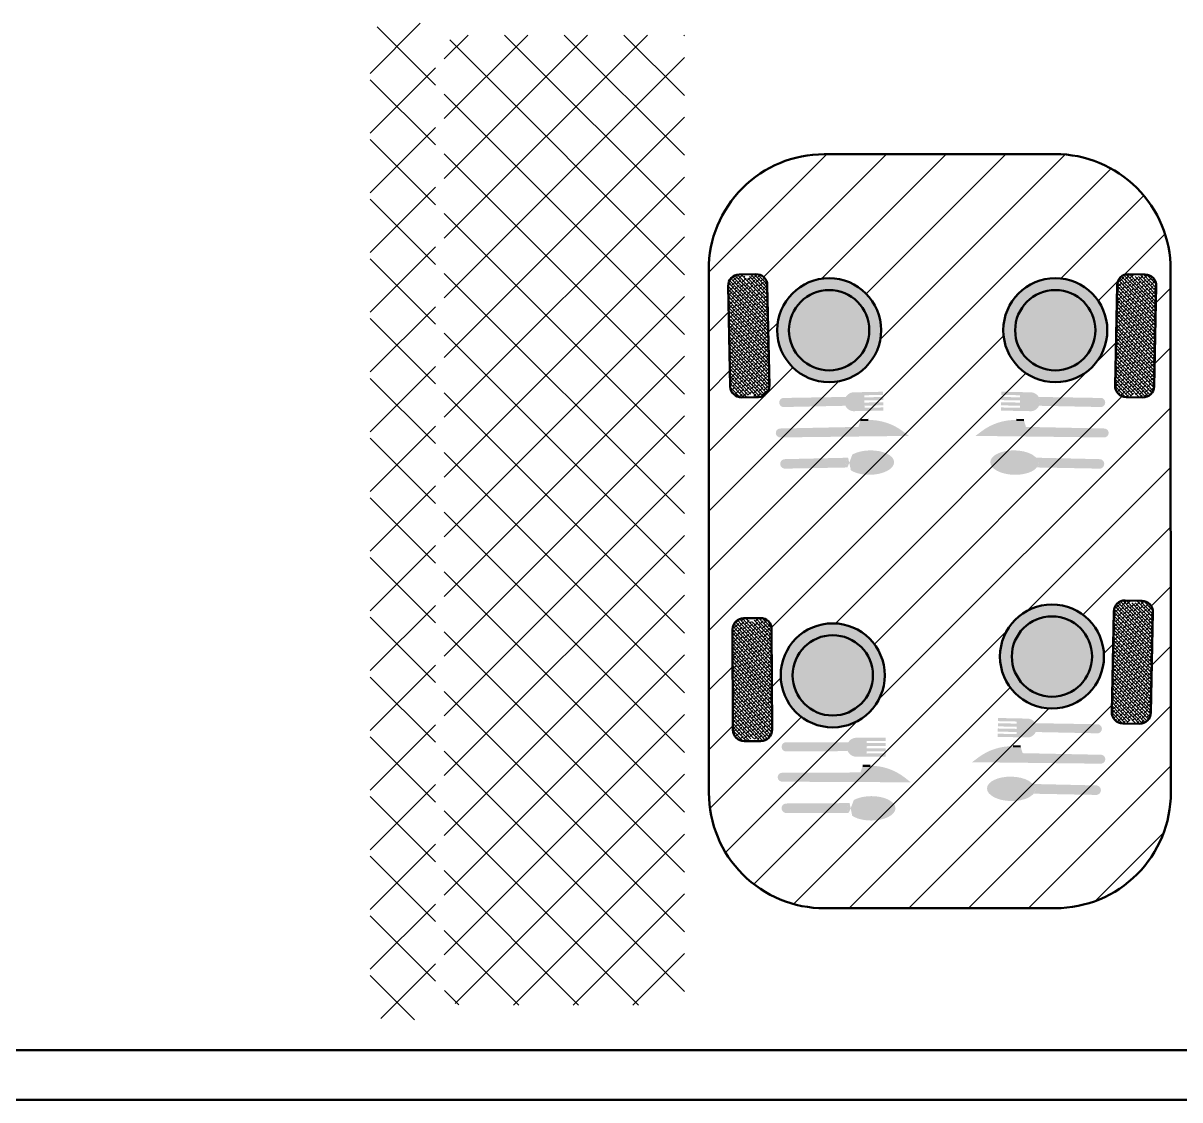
# Model space of a CAD drawing. Header units: feet. Extents: x 9 to 183943, y 42 to 62180.
# Drawn here: x 12939.3 to 13078.5, y 40155 to 40284.6 of the extents above; entities that cross this region are included whole.
import ezdxf

# ---------------------------------------------------------------- set-up
doc = ezdxf.new("R2010")
doc.units = ezdxf.units.FT
doc.header["$LTSCALE"] = 2.5
doc.header["$MEASUREMENT"] = 0
doc.layers.add('1', color=7, linetype='Continuous', lineweight=50)
doc.layers.add('3', color=7, linetype='Continuous', lineweight=30)

msp = doc.modelspace()

# ---------------------------------------------------------------- hatches: boundary and pattern name
at = {"layer": '3'}
h = msp.add_hatch(dxfattribs=at)
h.set_pattern_fill('ANSI37', scale=40.6668132873072, angle=270)
h.set_pattern_definition([(315, (6744.231087476045, 23624.97407205828), (3.594472430587766, 3.594472430587762), []), (44.99999999999999, (6744.231087476045, 23624.97407205828), (-3.594472430587763, 3.594472430587765), [])])
h.paths.add_polyline_path([(12992.09667511722, 40166.41387744025, -0.4142135623730949), (12989.95440548869, 40168.55614706878), (12989.95440548869, 40281.02530256648, -0.4142135623730951), (12992.09667511722, 40283.16757219501), (13018.87504547382, 40283.16757219501), (13018.87504547382, 40166.41387744025)])
h.paths.add_polyline_path([(12983.17055166502, 40164.6286527498, -0.4142135623730951), (12981.02828203649, 40166.77092237832), (12981.02828203649, 40282.45348231883, -0.4142135623730951), (12983.17055166502, 40284.59575194735), (12986.7410010459, 40284.59575194735, -0.4142135623730951), (12988.88327067443, 40282.45348231883), (12988.88327067443, 40166.77092237832, -0.4142135623730951), (12986.7410010459, 40164.6286527498)])
h = msp.add_hatch(dxfattribs=at)
h.set_pattern_fill('ANSI31', color=250, scale=40.6668132873072)
h.set_pattern_definition([(44.99999999999999, (6744.231087476045, 23624.97407205828), (-3.594472430587764, 3.594472430587763), [])])
h.paths.add_polyline_path([(13035.6807420648, 40268.82091344155, 0.4142135623730528), (13021.7832692256, 40254.91146973916), (13021.81036992978, 40191.95970034637, 0.414213562373061), (13035.71981363217, 40178.06222750717), (13063.52673017377, 40178.07419837036, 0.4142135623731293), (13077.42420301298, 40191.98364207275), (13077.3971023088, 40254.93541146554, 0.4142135623731373), (13063.4876586064, 40268.83288430475)])
h.paths.add_polyline_path([(13042.5463285162, 40247.63157004256, -1), (13030.02654479625, 40247.63157004256, -1)], flags=16)
h.paths.add_polyline_path([(13041.1197725837, 40247.63157004256, -1), (13031.45310072875, 40247.63157004256, -1)], flags=0)
h.paths.add_polyline_path([(13028.84346268193, 40253.06174761484), (13029.09162182993, 40240.95956315529, -0.4142135623735716), (13027.77450790643, 40239.58730275445), (13025.75747716317, 40239.54594289645, -0.414213562372663), (13024.38521676233, 40240.86305681996), (13024.13705761432, 40252.9652412795, -0.4142135623745851), (13025.45417153784, 40254.33750168035), (13027.47120228109, 40254.37886153834, -0.4142135623704548)], flags=16)
h.paths.add_polyline_path([(13069.77321002368, 40247.63157004256, -1), (13057.25342630373, 40247.63157004256, -1)], flags=16)
h.paths.add_polyline_path([(13068.34665409118, 40247.63157004256, -1), (13058.67998223623, 40247.63157004256, -1)], flags=0)
h.paths.add_polyline_path([(13070.956292138, 40253.06174761484, -0.4142135623704548), (13072.32855253883, 40254.37886153834), (13074.34558328209, 40254.33750168035, -0.4142135623745403), (13075.6626972056, 40252.96524127951), (13075.4145380576, 40240.86305681996, -0.4142135623727115), (13074.04227765676, 40239.54594289645), (13072.0252469135, 40239.58730275445, -0.4142135623735672), (13070.70813298999, 40240.95956315529)], flags=16)
h.paths.add_polyline_path([(13042.97800573333, 40206.09516711727, -1), (13030.45822201337, 40206.09516711727, -1)], flags=16)
h.paths.add_polyline_path([(13069.37229844929, 40208.36168406914, -1), (13056.85251472934, 40208.36168406914, -1)], flags=16)
h.paths.add_polyline_path([(13028.01564312237, 40212.98728598202, -0.4142135623742861), (13029.36593899301, 40211.64766336466), (13029.41396863277, 40199.54303016867, -0.4142135623738822), (13028.07434601541, 40198.19273429803), (13026.05690714941, 40198.18472935808, -0.4142135623723482), (13024.70661127878, 40199.52435197544), (13024.65858163902, 40211.62898517142, -0.4142135623738428), (13025.99820425638, 40212.97928104206)], flags=16)
h.paths.add_polyline_path([(13041.55144980083, 40206.09516711727, -1), (13031.88477794587, 40206.09516711727, -1)], flags=0)
h.paths.add_polyline_path([(13067.94574251679, 40208.36168406914, -1), (13058.27907066184, 40208.36168406914, -1)], flags=0)
h.paths.add_polyline_path([(13071.92764096445, 40215.10897556492), (13073.94467170771, 40215.06761570691, -0.4142135623724769), (13075.26178563121, 40213.69535530607), (13075.01362648321, 40201.59317084653, -0.4142135623726624), (13073.64136608237, 40200.27605692302), (13071.62433533911, 40200.31741678102, -0.4142135623735763), (13070.3072214156, 40201.68967718186), (13070.55538056361, 40213.79186164141, -0.4142135623731975)], flags=16)
h = msp.add_hatch(dxfattribs=at)
h.set_pattern_fill('ANSI38', scale=2.353697205096222, angle=-91.16708172766029)
h.set_pattern_definition([(313.8329182723397, (-14162.45563597008, 51838.76146619048), (0.2122335979306048, 0.2037589003992106), []), (43.83291827233974, (-14162.45563597008, 51838.76146619048), (0.220708295461999, 0.619751398729026), [0.7355303765925687, -0.4413182259555412])])
h.paths.add_polyline_path([(13024.38521676233, 40240.86305681996, 0.6910804946412946), (13026.75665727922, 40240.02188303205, 0.6910804946425686), (13029.09162182993, 40240.95956315529), (13028.84346268193, 40253.06174761483, 0.6910804946386783), (13026.47202216504, 40253.90292140274, 0.6910804946422686), (13024.13705761432, 40252.9652412795)])
h = msp.add_hatch(dxfattribs=at)
h.set_pattern_fill('ANSI38', scale=2.353697205096222, angle=-91.16708172766029)
h.set_pattern_definition([(313.8329182723397, (-14161.72184227113, 51838.76146619048), (0.2122335979306048, 0.2037589003992106), []), (43.83291827233974, (-14161.72184227113, 51838.76146619048), (0.220708295461999, 0.619751398729026), [0.7355303765925687, -0.4413182259555412])])
h.paths.add_polyline_path([(13075.6626972056, 40252.96524127951, 0.6910804946422144), (13073.32773265489, 40253.90292140275, 0.691080494638569), (13070.956292138, 40253.06174761483), (13070.70813298999, 40240.95956315529, 0.6910804946422805), (13073.04309754071, 40240.02188303205, 0.6910804946409613), (13075.4145380576, 40240.86305681996)])
at = {"layer": '3', "transparency": 33554541}
h = msp.add_hatch(color=256, dxfattribs=at)
h.dxf.hatch_style = 1
h.set_gradient(color1=(255, 255, 255), tint=1)
h.paths.add_polyline_path([(13030.02654479625, 40247.63157004256, 1), (13042.5463285162, 40247.63157004256, 1)])
h.paths.add_polyline_path([(13041.1197725837, 40247.63157004256, 1), (13031.45310072875, 40247.63157004256, 1)], flags=16)
h = msp.add_hatch(color=256, dxfattribs=at)
h.dxf.hatch_style = 1
h.set_gradient(color1=(255, 255, 255), tint=1)
h.paths.add_polyline_path([(13057.25342630373, 40247.63157004256, 1), (13069.77321002368, 40247.63157004256, 1)])
h.paths.add_polyline_path([(13068.34665409118, 40247.63157004256, 1), (13058.67998223623, 40247.63157004256, 1)], flags=16)
at = {"layer": '3', "transparency": 33554498}
h = msp.add_hatch(color=256, dxfattribs=at)
h.dxf.hatch_style = 1
h.set_gradient(color1=(255, 255, 255), tint=1)
h.paths.add_polyline_path([(13031.45310072875, 40247.63157004256, 1), (13041.1197725837, 40247.63157004256, 1)])
h = msp.add_hatch(color=256, dxfattribs=at)
h.dxf.hatch_style = 1
h.set_gradient(color1=(255, 255, 255), tint=1)
h.paths.add_polyline_path([(13058.67998223623, 40247.63157004256, 1), (13068.34665409118, 40247.63157004256, 1)])
at = {"layer": '3'}
h = msp.add_hatch(color=256, dxfattribs=at)
h.dxf.hatch_style = 1
h.set_gradient(color1=(255, 255, 255), tint=1)
h.paths.add_polyline_path([(13039.1683466626, 40237.88713649281), (13040.55505529858, 40237.91557139518), (13040.54730032521, 40238.29376465955), (13040.51628043171, 40239.80653771699), (13040.50852545834, 40240.18473098135), (13039.12181682235, 40240.15629607898, 0.8888888888888888)])
h.paths.add_polyline_path([(13042.78544001787, 40239.85306755725), (13042.7776850445, 40240.2312608216), (13040.50852545834, 40240.18473098135), (13040.51628043171, 40239.80653771699)])
h.paths.add_polyline_path([(13042.82421488475, 40237.96210123543), (13042.81645991138, 40238.3402944998), (13040.54730032521, 40238.29376465955), (13040.55505529858, 40237.91557139518)])
h.paths.add_polyline_path([(13038.24330709514, 40238.54171136918, -0.2475722247550131), (13038.29576721232, 40239.60666959171), (13030.68584054946, 40239.47884398778, 0.7698765445294734), (13030.70822501394, 40238.38720211048)])
h = msp.add_hatch(color=256, dxfattribs=at)
h.dxf.hatch_style = 1
h.set_gradient(color1=(255, 255, 255), tint=1)
h.paths.add_polyline_path([(13042.7983649735, 40239.22274544997), (13042.79061000013, 40239.60093871433), (13040.52145041396, 40239.55440887409), (13040.52920538734, 40239.17621560972)])
h.paths.add_polyline_path([(13042.81128992913, 40238.59242334271), (13042.80353495575, 40238.97061660708), (13040.53437536959, 40238.92408676682), (13040.54213034296, 40238.54589350245)])
h = msp.add_hatch(color=256, dxfattribs=at)
h.dxf.hatch_style = 1
h.set_gradient(color1=(255, 255, 255), tint=1)
h.paths.add_polyline_path([(13060.63140815733, 40237.88713649281), (13059.24469952134, 40237.91557139518), (13059.25245449472, 40238.29376465955), (13059.28347438821, 40239.80653771699), (13059.29122936159, 40240.18473098135), (13060.67793799758, 40240.15629607898, -0.8888888888888888)])
h.paths.add_polyline_path([(13057.01431480205, 40239.85306755725), (13057.02206977542, 40240.2312608216), (13059.29122936159, 40240.18473098135), (13059.28347438821, 40239.80653771699)])
h.paths.add_polyline_path([(13056.97553993517, 40237.96210123543), (13056.98329490855, 40238.3402944998), (13059.25245449472, 40238.29376465955), (13059.24469952134, 40237.91557139518)])
h.paths.add_polyline_path([(13061.55644772478, 40238.54171136918, 0.2475722247550131), (13061.5039876076, 40239.60666959171), (13069.11391427047, 40239.47884398778, -0.7698765445294734), (13069.09152980599, 40238.38720211048)])
h = msp.add_hatch(color=256, dxfattribs=at)
h.dxf.hatch_style = 1
h.set_gradient(color1=(255, 255, 255), tint=1)
h.paths.add_polyline_path([(13057.00138984643, 40239.22274544997), (13057.0091448198, 40239.60093871433), (13059.27830440597, 40239.55440887409), (13059.27054943259, 40239.17621560972)])
h.paths.add_polyline_path([(13056.9884648908, 40238.59242334271), (13056.99621986418, 40238.97061660708), (13059.26537945033, 40238.92408676682), (13059.25762447696, 40238.54589350245)])
h = msp.add_hatch(color=256, dxfattribs=at)
h.dxf.hatch_style = 1
h.set_gradient(color1=(255, 255, 255), tint=1)
h.paths.add_polyline_path([(13040.96632555439, 40236.83098691764), (13040.0732008692, 40236.81267311142), (13039.82080737997, 40236.00034616639), (13030.34100131651, 40235.80387202916, 0.9693558527420845), (13030.43005583569, 40234.73158376597), (13045.89671552454, 40234.91420729443), (13045.16212154846, 40235.47008799917, 0.1686444159717988)])
h = msp.add_hatch(color=256, dxfattribs=at)
h.dxf.hatch_style = 1
h.set_gradient(color1=(255, 255, 255), tint=1)
h.paths.add_polyline_path([(13058.83342926554, 40236.83098691764), (13059.72655395073, 40236.81267311142), (13059.97894743996, 40236.00034616639), (13069.45875350342, 40235.80387202916, -0.9693558527420845), (13069.36969898423, 40234.73158376597), (13053.90303929539, 40234.91420729443), (13054.63763327147, 40235.47008799917, -0.1686444159717988)])
h = msp.add_hatch(color=256, dxfattribs=at)
h.dxf.hatch_style = 1
h.set_gradient(color1=(255, 255, 255), tint=1)
edge = h.paths.add_edge_path()
edge.add_ellipse((13041.20055058711, 40231.70262339988), major_axis=(-2.908354980962654, -0.05963674546504036), ratio=0.5050762722761053, start_angle=0, end_angle=360)
edge = h.paths.add_edge_path()
edge.add_arc((13030.96830830148, 40231.54476475924), 0.5737604204279307, 445.980274681769, 636.3691324974154)
edge.add_line((13031.03195757257, 40230.97454568701), (13038.49817043851, 40231.11799985438))
edge.add_ellipse((13041.20055058711, 40231.70262339988), major_axis=(-2.908354980962654, -0.05963674546504036), ratio=0.5050762722761053, start_angle=334.0926948749127, end_angle=381.10726858423794, ccw=False)
edge.add_line((13038.57131882501, 40232.29078459032), (13031.00852885113, 40232.11711371524))
h = msp.add_hatch(color=256, dxfattribs=at)
h.dxf.hatch_style = 1
h.set_gradient(color1=(255, 255, 255), tint=1)
edge = h.paths.add_edge_path()
edge.add_ellipse((13058.59920423282, 40231.70262339988), major_axis=(2.908354980962654, -0.05963674546504036), ratio=0.5050762722761053, start_angle=0, end_angle=360, ccw=False)
edge = h.paths.add_edge_path()
edge.add_arc((13068.83144651845, 40231.54476475924), 0.5737604204279307, -96.36913249741548, 94.019725318231, ccw=False)
edge.add_line((13068.76779724736, 40230.97454568701), (13061.30158438142, 40231.11799985438))
edge.add_ellipse((13058.59920423282, 40231.70262339988), major_axis=(2.908354980962654, -0.05963674546504036), ratio=0.5050762722761053, start_angle=-21.10726858423792, end_angle=25.90730512508732)
edge.add_line((13061.22843599492, 40232.29078459032), (13068.79122596879, 40232.11711371524))
at = {"layer": '3', "transparency": 33554541}
h = msp.add_hatch(color=256, dxfattribs=at)
h.dxf.hatch_style = 1
h.set_gradient(color1=(255, 255, 255), tint=1)
h.paths.add_polyline_path([(13056.85251472934, 40208.36168406914, 1), (13069.37229844929, 40208.36168406914, 1)])
h.paths.add_polyline_path([(13067.94574251679, 40208.36168406914, 1), (13058.27907066184, 40208.36168406914, 1)], flags=16)
at = {"layer": '3'}
h = msp.add_hatch(dxfattribs=at)
h.set_pattern_fill('ANSI38', scale=2.353697205096222, angle=-91.16708172766029)
h.set_pattern_definition([(313.8329182723397, (-14162.12275384551, 51799.49158021706), (0.2122335979306048, 0.2037589003992106), []), (43.83291827233974, (-14162.12275384551, 51799.49158021706), (0.220708295461999, 0.619751398729026), [0.7355303765925687, -0.4413182259555412])])
h.paths.add_polyline_path([(13075.26178563121, 40213.69535530607, 0.6910804946403966), (13072.92682108051, 40214.63303542931, 0.6910804946412197), (13070.55538056361, 40213.79186164141), (13070.3072214156, 40201.68967718186, 0.6910804946409281), (13072.64218596632, 40200.75199705862, 0.6910804946402231), (13075.01362648321, 40201.59317084653)])
h = msp.add_hatch(dxfattribs=at)
h.set_pattern_fill('ANSI38', scale=2.353697205096222, angle=-92.11444416914995)
h.set_pattern_definition([(312.88555583085, (-13967.46189501548, 52245.35355188078), (0.2155735041664109, 0.2002220114869478), []), (42.88555583085002, (-13967.46189501548, 52245.35355188078), (0.230924996845874, 0.6160175271403064), [0.7355303765925688, -0.4413182259555412])])
h.paths.add_polyline_path([(13024.70661127878, 40199.52435197544, 0.6910804946402854), (13027.0638198025, 40198.64408415127, 0.6910804946421105), (13029.41396863277, 40199.54303016867), (13029.36593899301, 40211.64766336466, 0.6910804946399633), (13027.00873046928, 40212.52793118882, 0.6910804946415652), (13024.65858163902, 40211.62898517142)])
at = {"layer": '3', "transparency": 33554498}
h = msp.add_hatch(color=256, dxfattribs=at)
h.dxf.hatch_style = 1
h.set_gradient(color1=(255, 255, 255), tint=1)
h.paths.add_polyline_path([(13058.27907066184, 40208.36168406914, 1), (13067.94574251679, 40208.36168406914, 1)])
at = {"layer": '3', "transparency": 33554541}
h = msp.add_hatch(color=256, dxfattribs=at)
h.dxf.hatch_style = 1
h.set_gradient(color1=(255, 255, 255), tint=1)
h.paths.add_polyline_path([(13030.45822201337, 40206.09516711727, 1), (13042.97800573333, 40206.09516711727, 1)])
h.paths.add_polyline_path([(13041.55144980083, 40206.09516711727, 1), (13031.88477794587, 40206.09516711727, 1)], flags=16)
at = {"layer": '3', "transparency": 33554498}
h = msp.add_hatch(color=256, dxfattribs=at)
h.dxf.hatch_style = 1
h.set_gradient(color1=(255, 255, 255), tint=1)
h.paths.add_polyline_path([(13031.88477794587, 40206.09516711727, 1), (13041.55144980083, 40206.09516711727, 1)])
at = {"layer": '3'}
h = msp.add_hatch(color=256, dxfattribs=at)
h.dxf.hatch_style = 1
h.set_gradient(color1=(255, 255, 255), tint=1)
h.paths.add_polyline_path([(13060.23049658294, 40198.61725051938), (13058.84378794695, 40198.64568542176), (13058.85154292033, 40199.02387868612), (13058.88256281382, 40200.53665174356), (13058.8903177872, 40200.91484500792), (13060.27702642319, 40200.88641010555, -0.8888888888888888)])
h.paths.add_polyline_path([(13056.61340322766, 40200.58318158382), (13056.62115820103, 40200.96137484818), (13058.8903177872, 40200.91484500792), (13058.88256281382, 40200.53665174356)])
h.paths.add_polyline_path([(13056.57462836078, 40198.69221526201), (13056.58238333415, 40199.07040852637), (13058.85154292033, 40199.02387868612), (13058.84378794695, 40198.64568542176)])
h.paths.add_polyline_path([(13061.15553615039, 40199.27182539575, 0.2475722247550131), (13061.10307603321, 40200.33678361828), (13068.71300269607, 40200.20895801436, -0.7698765445294734), (13068.6906182316, 40199.11731613705)])
h = msp.add_hatch(color=256, dxfattribs=at)
h.dxf.hatch_style = 1
h.set_gradient(color1=(255, 255, 255), tint=1)
h.paths.add_polyline_path([(13056.60047827203, 40199.95285947655), (13056.60823324541, 40200.3310527409), (13058.87739283157, 40200.28452290066), (13058.8696378582, 40199.90632963629)])
h.paths.add_polyline_path([(13056.58755331641, 40199.32253736928), (13056.59530828979, 40199.70073063365), (13058.86446787594, 40199.65420079339), (13058.85671290257, 40199.27600752903)])
h = msp.add_hatch(color=256, dxfattribs=at)
h.dxf.hatch_style = 1
h.set_gradient(color1=(255, 255, 255), tint=1)
h.paths.add_polyline_path([(13039.43851703271, 40196.30441652596), (13040.82550625308, 40196.30991992218), (13040.82400532684, 40196.68818970957), (13040.81800162188, 40198.20126885906), (13040.81650069563, 40198.57953864643), (13039.42951147526, 40198.57403525023, 0.8888888888888888)])
h.paths.add_polyline_path([(13043.08762034612, 40198.21027441652), (13043.08611941988, 40198.58854420389), (13040.81650069563, 40198.57953864643), (13040.81800162188, 40198.20126885906)])
h.paths.add_polyline_path([(13043.09512497734, 40196.31892547964), (13043.09362405109, 40196.69719526702), (13040.82400532684, 40196.68818970957), (13040.82550625308, 40196.30991992218)])
h.paths.add_polyline_path([(13038.5244265485, 40196.97419638294, -0.2475722247550131), (13038.59448734404, 40198.03814166562), (13030.98348745889, 40198.03615484763, 0.7698765445294734), (13030.98781983097, 40196.94429208928)])
h = msp.add_hatch(color=256, dxfattribs=at)
h.dxf.hatch_style = 1
h.set_gradient(color1=(255, 255, 255), tint=1)
h.paths.add_polyline_path([(13043.09012188986, 40197.57982477089), (13043.08862096362, 40197.95809455826), (13040.81900223937, 40197.94908900081), (13040.82050316561, 40197.57081921344)])
h.paths.add_polyline_path([(13043.0926234336, 40196.94937512527), (13043.09112250735, 40197.32764491264), (13040.82150378311, 40197.31863935519), (13040.82300470935, 40196.94036956781)])
h = msp.add_hatch(color=256, dxfattribs=at)
h.dxf.hatch_style = 1
h.set_gradient(color1=(255, 255, 255), tint=1)
h.paths.add_polyline_path([(13058.43251769115, 40197.56110094421), (13059.32564237634, 40197.54278713799), (13059.57803586557, 40196.73046019296), (13069.05784192903, 40196.53398605573, -0.9693558527420845), (13068.96878740985, 40195.46169779255), (13053.502127721, 40195.644321321), (13054.23672169708, 40196.20020202575, -0.1686444159717988)])
h = msp.add_hatch(color=256, dxfattribs=at)
h.dxf.hatch_style = 1
h.set_gradient(color1=(255, 255, 255), tint=1)
h.paths.add_polyline_path([(13041.21878794434, 40195.21868382327), (13040.32548254574, 40195.21513930144), (13040.05969267292, 40194.40709642972), (13030.57793396324, 40194.36738674982, 0.9693558527420845), (13030.64924726624, 40193.29377264804), (13046.11681223489, 40193.22064793), (13045.39150951574, 40193.78859830916, 0.1686444159717988)])
h = msp.add_hatch(color=256, dxfattribs=at)
h.dxf.hatch_style = 1
h.set_gradient(color1=(255, 255, 255), tint=1)
edge = h.paths.add_edge_path()
edge.add_ellipse((13058.19829265843, 40192.43273742645), major_axis=(2.908354980962654, -0.05963674546504036), ratio=0.5050762722761053, start_angle=0, end_angle=360, ccw=False)
edge = h.paths.add_edge_path()
edge.add_arc((13068.43053494406, 40192.27487878581), 0.5737604204279307, -96.36913249741548, 94.019725318231, ccw=False)
edge.add_line((13068.36688567297, 40191.70465971358), (13060.90067280703, 40191.84811388095))
edge.add_ellipse((13058.19829265843, 40192.43273742645), major_axis=(2.908354980962654, -0.05963674546504036), ratio=0.5050762722761053, start_angle=-21.10726858423792, end_angle=25.90730512508732)
edge.add_line((13060.82752442053, 40193.0208986169), (13068.3903143944, 40192.84722774182))
h = msp.add_hatch(color=256, dxfattribs=at)
h.dxf.hatch_style = 1
h.set_gradient(color1=(255, 255, 255), tint=1)
edge = h.paths.add_edge_path()
edge.add_ellipse((13041.36818941606, 40190.08714867903), major_axis=(-2.908943452807618, -0.01154231638971436), ratio=0.5050762722761055, start_angle=0, end_angle=360)
edge = h.paths.add_edge_path()
edge.add_arc((13031.13473579964, 40190.09848987768), 0.5737604204279307, 445.0329122402794, 635.4217700559258)
edge.add_line((13031.18894845916, 40189.52729638368), (13038.65651259227, 40189.54728576978))
edge.add_ellipse((13041.36818941606, 40190.08714867903), major_axis=(-2.908943452807618, -0.01154231638971436), ratio=0.5050762722761055, start_angle=334.0926948749127, end_angle=381.10726858423794, ccw=False)
edge.add_line((13038.74904161554, 40190.71870077018), (13031.18441397772, 40190.67009559728))

# ---------------------------------------------------------------- linework, layer by layer
at = {"layer": '1'}
for p, q in [((13040.0732008692, 40236.81267311144), (13040.96632555439, 40236.83098691764)), ((13059.72655395073, 40236.81267311144), (13058.83342926554, 40236.83098691764)), ((13059.32564237634, 40197.54278713801), (13058.43251769115, 40197.56110094423)), ((13040.32548254574, 40195.21513930145), (13041.21878794434, 40195.21868382329)), ((13657.89491271003, 40161), (12806, 40161)), ((13657.9, 40155), (12800, 40155))]:
    msp.add_line(p, q, dxfattribs=at)
for points in [[(13077.3971023088, 40254.93541146554), (13077.42420301298, 40191.98364207275, -0.4142135623730951), (13063.52673017377, 40178.07419837036), (13035.71981363217, 40178.06222750717, -0.4142135623730951), (13021.81036992978, 40191.95970034637), (13021.7832692256, 40254.91146973916, -0.4142135623730951), (13035.68074206481, 40268.82091344155), (13063.48765860641, 40268.83288430475, -0.4142135623730951)], [(13027.77450790643, 40239.58730275445), (13025.75747716317, 40239.54594289645, -0.4142135623730951), (13024.38521676233, 40240.86305681995), (13024.13705761432, 40252.9652412795, -0.4142135623730951), (13025.45417153783, 40254.33750168035), (13027.47120228108, 40254.37886153834, -0.4142135623730951), (13028.84346268193, 40253.06174761484), (13029.09162182993, 40240.95956315529, -0.4142135623730951)], [(13072.0252469135, 40239.58730275445), (13074.04227765675, 40239.54594289645, 0.4142135623730951), (13075.4145380576, 40240.86305681995), (13075.6626972056, 40252.9652412795, 0.4142135623730951), (13074.3455832821, 40254.33750168035), (13072.32855253885, 40254.37886153834, 0.4142135623730951), (13070.956292138, 40253.06174761484), (13070.70813298999, 40240.95956315529, 0.4142135623730951)], [(13071.62433533911, 40200.31741678102), (13073.64136608236, 40200.27605692302, 0.4142135623730951), (13075.01362648321, 40201.59317084652), (13075.26178563121, 40213.69535530607, 0.4142135623730951), (13073.94467170771, 40215.06761570691), (13071.92764096445, 40215.10897556492, 0.4142135623730951), (13070.55538056361, 40213.79186164141), (13070.3072214156, 40201.68967718186, 0.4142135623730951)], [(13028.07434601541, 40198.19273429803), (13026.05690714942, 40198.18472935808, -0.4142135623730951), (13024.70661127878, 40199.52435197543), (13024.65858163902, 40211.62898517142, -0.4142135623730951), (13025.99820425637, 40212.97928104206), (13028.01564312237, 40212.98728598202, -0.4142135623730951), (13029.36593899301, 40211.64766336467), (13029.41396863277, 40199.54303016867, -0.4142135623730951)]]:
    msp.add_lwpolyline(points, format="xyb", close=True, dxfattribs=at)
for centre, radius in [((13036.28643665622, 40247.63157004256), 6.259891859976858), ((13063.5133181637, 40247.63157004256), 6.259891859976858), ((13036.28643665622, 40247.63157004256), 4.833335927476835), ((13063.5133181637, 40247.63157004256), 4.833335927476835), ((13063.11240658931, 40208.36168406914), 6.259891859976858), ((13063.11240658931, 40208.36168406914), 4.833335927476835), ((13036.71811387335, 40206.09516711727), 6.259891859976858), ((13036.71811387335, 40206.09516711727), 4.833335927476835)]:
    msp.add_circle(centre, radius, dxfattribs=at)

doc.saveas('drawing.dxf')
